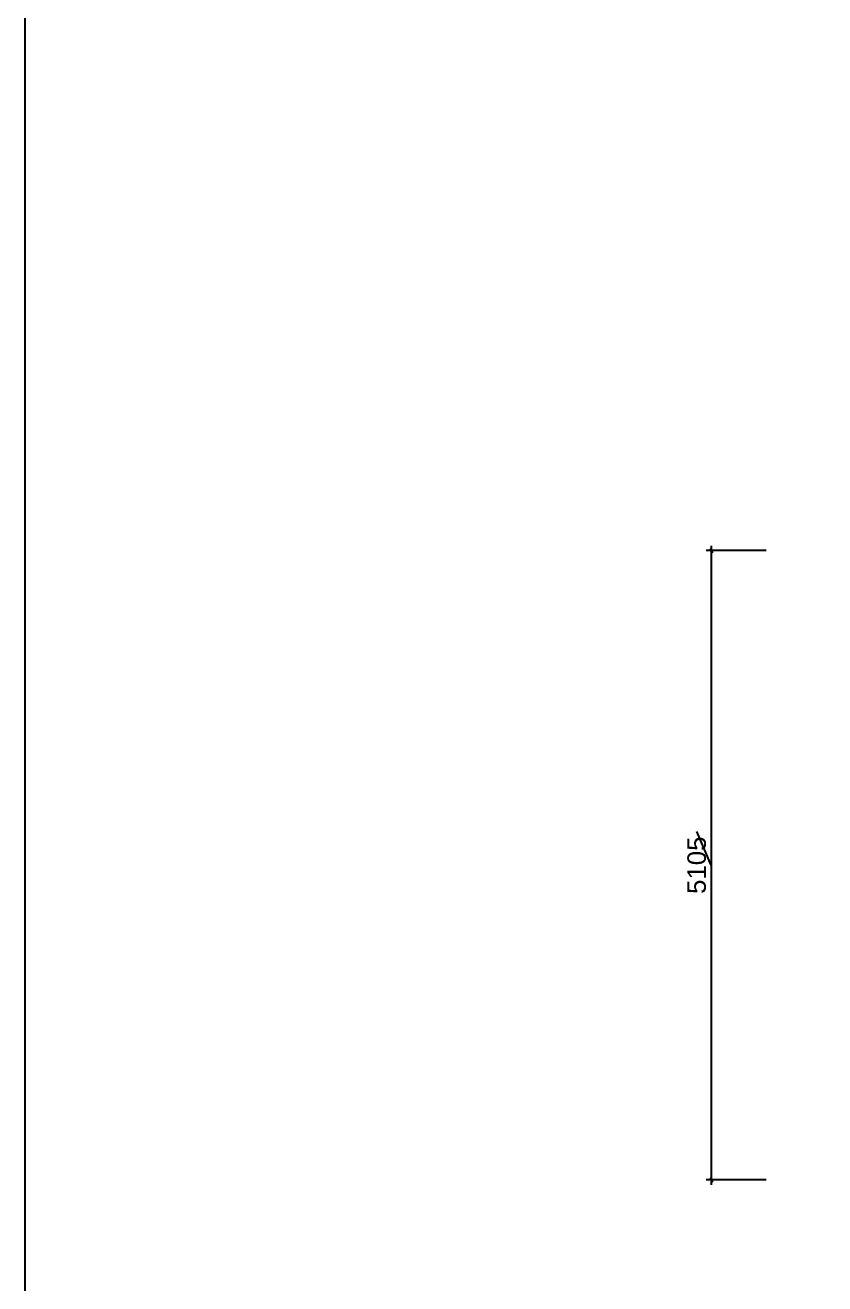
# Model space of a CAD drawing. Header units: millimetres. Extents: x -5841 to 140562, y 1006 to 102310.
# Drawn here: x 1241 to 7731, y 8186 to 18396 of the extents above; entities that cross this region are included whole.
import ezdxf

# ---------------------------------------------------------------- set-up
doc = ezdxf.new("R2010")
doc.units = ezdxf.units.MM
doc.header["$LTSCALE"] = 10
doc.layers.add('CONCEPT HOUSE', color=7, linetype='Continuous')
doc.styles.add('1-20', font='romans.shx', dxfattribs={"width": 0.8, "height": 35})
doc.styles.get("Standard").update_dxf_attribs({"font": 'arial.ttf'})
doc.dimstyles.new('1-20', dxfattribs={"dimtxt": 35, "dimasz": 40, "dimexe": 40, "dimexo": 40, "dimgap": 40, "dimtad": 1, "dimdec": 0, "dimzin": 0, "dimdsep": 46, "dimtxsty": '1-20', "dimblk": 'OBLIQUE', "dimcen": 40, "dimdle": 40, "dimclrd": 251, "dimclre": 251, "dimclrt": 251, "dimadec": 0, "dimazin": 0, "dimtfac": 1, "dimtdec": 0, "dimtix": 1, "dimtmove": 1, "dimatfit": 3, "dimfxl": 1, "dimtolj": 1, "dimtzin": 0, "dimlwd": 25, "dimarcsym": 0})

# ---------------------------------------------------------------- blocks, each defined once
blk = doc.blocks.new('*D2')
at = {"layer": 'CONCEPT HOUSE', "color": 0}
for p, q in [((7254, 14134), (6768, 14134)), ((6794, 14148), (6822, 14120)), ((6808, 14174), (6808, 8989)), ((6808, 11582), (6691, 11855)), ((7254, 9029), (6768, 9029)), ((6794, 9043), (6822, 9015))]:
    blk.add_line(p, q, dxfattribs=at)
at = {"layer": 'CONCEPT HOUSE', "color": 0, "insert": (6691, 11582), "char_height": 150, "attachment_point": 5, "rotation": 90}
blk.add_mtext('5105', dxfattribs=at)
blk = doc.blocks.new('_Oblique')
at = {"color": 0}
blk.add_line((-0.35, -0.35), (0.35, 0.35), dxfattribs=at)

msp = doc.modelspace()

# ---------------------------------------------------------------- linework, layer by layer
at = {"layer": 'CONCEPT HOUSE', "color": 40, "ltscale": 10, "true_color": 0xf8d731}
msp.add_lwpolyline([(1240.5, 35787.1), (54043.3, 35787.1), (54043.3, 1005.7), (1240.5, 1005.7)], close=True, dxfattribs=at)

# ---------------------------------------------------------------- dimensions: what is measured, and where the dimension line sits
at = {"layer": 'CONCEPT HOUSE', "color": 140, "ltscale": 10}
dim = msp.add_linear_dim(base=(6807.7, 9029.3), p1=(7293.9, 14134.3), p2=(7293.9, 9029.3), angle=90, dimstyle='1-20', override={"dimtxt": 150, "dimtxsty": 'Standard'}, dxfattribs=at)
dim.commit()
dim.dimension.update_dxf_attribs({"geometry": '*D2', "text_midpoint": (6691.1, 11581.8), "dimtype": 160})

doc.saveas('drawing.dxf')
